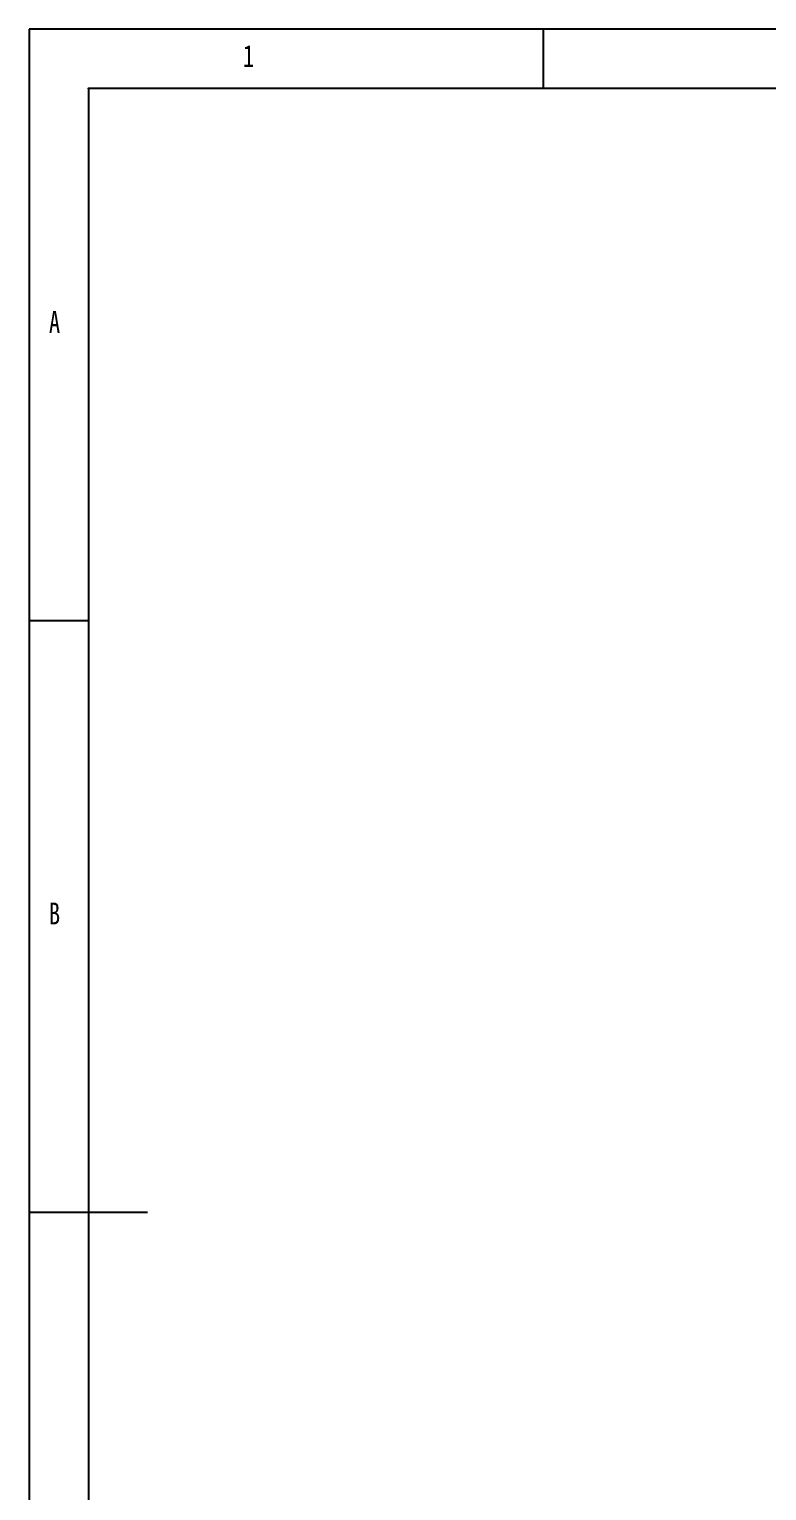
# Model space of a CAD drawing. Extents: x 5 to 292, y 5 to 205.
# Drawn here: x 5 to 67.4, y 81.4 to 205 of the extents above; entities that cross this region are included whole.
import ezdxf

# ---------------------------------------------------------------- set-up
doc = ezdxf.new("R2010")
doc.units = 0
doc.header["$PDSIZE"] = -1
doc.linetypes.add('SLD-实线', pattern=[0])
doc.layers.get('0').update_dxf_attribs({"linetype": 'CONTINUOUS'})
doc.layers.add('尺寸线', color=3, linetype='SLD-实线')
doc.styles.add('SLDTEXTSTYLE3', font='TXT', dxfattribs={"width": 0.75})

# ---------------------------------------------------------------- blocks, each defined once
blk = doc.blocks.new('工程图55')
at = {"color": 179, "linetype": 'SLD-实线'}
for p, q in [((292, 205), (5, 205)), ((5, 205), (5, 5)), ((48.5, 200), (48.5, 205)), ((287, 200), (10, 200)), ((10, 200), (10, 10)), ((10, 155), (5, 155)), ((5, 105), (15, 105))]:
    blk.add_line(p, q, dxfattribs=at)

msp = doc.modelspace()

# ---------------------------------------------------------------- linework, layer by layer
at = {"layer": '尺寸线'}
msp.add_point((10, 200), dxfattribs=at)

# ---------------------------------------------------------------- block references
at = {"color": 7, "linetype": 'CONTINUOUS'}
msp.add_blockref('工程图55', (0, 0), dxfattribs=at)

# ---------------------------------------------------------------- texts
at = {"color": 7, "linetype": 'CONTINUOUS', "char_height": 1.85, "attachment_point": 1, "style": 'SLDTEXTSTYLE3'}
for s, insert in [('1', (23.08, 203.67)), ('A', (6.67, 181.17)), ('B', (6.67, 131.17))]:
    msp.add_mtext(s, dxfattribs=dict(at, insert=insert))

doc.saveas('drawing.dxf')
